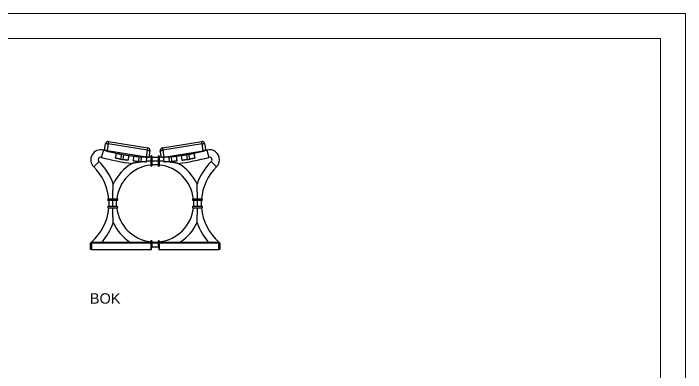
# Model space of a CAD drawing. Header units: millimetres. Extents: x 1249 to 7189, y -2895 to 1305.
# Drawn here: x 4492 to 7189, y -135 to 1305 of the extents above; entities that cross this region are included whole.
import ezdxf

# ---------------------------------------------------------------- set-up
doc = ezdxf.new("R2010")
doc.units = ezdxf.units.MM
doc.layers.add('tabelka', color=155, linetype='Continuous')
doc.layers.add('WYMIAR', color=96, linetype='Continuous')

# ---------------------------------------------------------------- blocks, each defined once
blk = doc.blocks.new('bok')
for p, q in [((383.4, -208.1), (387.8, -180.5)), ((397.7, -182.1), (393.2, -209.7)), ((555.7, -207.5), (397.7, -182.1)), ((399.3, -172.2), (557.2, -197.6)), ((615.3, -197.6), (773.3, -172.2)), ((774.9, -182.1), (616.9, -207.5)), ((779.3, -209.7), (774.9, -182.1)), ((784.8, -180.5), (789.2, -208.1)), ((551.2, -235.1), (393.2, -209.7)), ((551.2, -235.1), (555.7, -207.5)), ((565.5, -209), (561.1, -236.7)), ((611.5, -236.7), (607.1, -209)), ((616.9, -207.5), (621.4, -235.1)), ((621.4, -235.1), (779.3, -209.7)), ((369.2, -236), (370.7, -236.3)), ((427.3, -239.7), (431.3, -220.1)), ((450.9, -223.9), (446.9, -243.5)), ((457.5, -245.3), (460.8, -225.6)), ((480.6, -228.6), (477.3, -248.3)), ((499.3, -251.1), (501.3, -231.2)), ((499.3, -251.1), (501.3, -231.2)), ((521.2, -233.1), (519.2, -253)), ((530.3, -253.9), (531.2, -233.9)), ((551.1, -235.1), (550.3, -255.1)), ((568.8, -232.7), (568.8, -235.7)), ((568.8, -232.7), (568.8, -269.1)), ((573.8, -269.1), (573.8, -232.7)), ((598.8, -232.7), (598.8, -269.1)), ((598.8, -232.7), (598.8, -235.8)), ((603.8, -269.1), (603.8, -232.7)), ((622.3, -255.1), (621.4, -235.1)), ((622.3, -255.1), (621.4, -235.1)), ((641.4, -233.9), (642.3, -253.9)), ((653.4, -253), (651.4, -233.1)), ((651.4, -233.1), (651.4, -233.1)), ((671.3, -231.2), (673.3, -251.1)), ((695.3, -248.3), (692, -228.6)), ((695.3, -248.3), (692, -228.6)), ((711.8, -225.6), (715.1, -245.3)), ((725.7, -243.5), (721.7, -223.9)), ((721.7, -223.9), (721.7, -223.9)), ((741.3, -220.1), (745.3, -239.7)), ((568.8, -266.9), (568.8, -269.1)), ((598.8, -266.4), (598.8, -269.1)), ((434.5, -403.4), (398.1, -403.4)), ((774.5, -403.4), (738.1, -403.4)), ((398.1, -408.4), (434.5, -408.4)), ((738.1, -408.4), (774.5, -408.4)), ((434.5, -433.4), (398.1, -433.4)), ((398.1, -438.4), (434.5, -438.4)), ((774.5, -433.4), (738.1, -433.4)), ((738.1, -438.4), (774.5, -438.4)), ((326.3, -605.9), (326.3, -580.9)), ((326.3, -605.9), (326.3, -580.9)), ((331.3, -579.7), (331.3, -575.9)), ((331.3, -575.9), (568.8, -575.9)), ((331.3, -579.7), (331.3, -605.9)), ((568.8, -579.7), (331.3, -579.7)), ((568.8, -573.3), (568.8, -579.1)), ((568.8, -573.3), (568.8, -574.9)), ((568.8, -579.1), (568.8, -605.3)), ((573.8, -579.1), (573.8, -573.3)), ((573.8, -575.9), (598.8, -575.9)), ((573.8, -595.9), (573.8, -579.1)), ((598.8, -579.7), (573.8, -579.7)), ((598.8, -573.3), (598.8, -579.1)), ((598.8, -573.3), (598.8, -575.4)), ((598.8, -579.1), (598.8, -595.9)), ((601.3, -570.8), (601.4, -570.8)), ((603.8, -579.1), (603.8, -573.3)), ((603.8, -575.9), (841.3, -575.9)), ((603.8, -605.3), (603.8, -579.1)), ((841.3, -579.7), (603.8, -579.7)), ((841.3, -579.7), (841.3, -575.9)), ((841.3, -605.9), (841.3, -579.7)), ((846.3, -580.9), (846.3, -605.9)), ((331.3, -605.9), (326.3, -605.9)), ((331.3, -605.9), (571.3, -605.9)), ((571.3, -604.7), (571.3, -595.9)), ((571.3, -595.9), (573.8, -595.9)), ((571.3, -605.9), (571.3, -604.7)), ((571.3, -605.9), (571.3, -605.9)), ((598.8, -595.9), (573.8, -595.9)), ((598.8, -595.9), (601.3, -595.9)), ((601.3, -595.9), (601.3, -604.7)), ((601.3, -595.9), (601.3, -604.7)), ((601.3, -604.7), (601.3, -605.9)), ((601.3, -604.7), (601.3, -605.9)), ((601.3, -605.9), (601.3, -605.9)), ((601.3, -605.9), (841.3, -605.9)), ((601.3, -605.9), (601.3, -605.9)), ((601.3, -605.9), (601.3, -605.9)), ((846.3, -605.9), (841.3, -605.9))]:
    blk.add_line(p, q)
at = {"flags": 128}
for points in [[(387.8, -180.5), (388, -180.5), (388.6, -180.6), (389.5, -180.7), (390.7, -180.9), (392.2, -181.2), (393.9, -181.4), (395.8, -181.7), (397.7, -182.1)], [(399.3, -172.2), (399.2, -172.4), (399.2, -172.9), (399, -173.8), (398.8, -175.1), (398.6, -176.6), (398.3, -178.3), (398, -180.1), (397.7, -182.1)], [(774.9, -182.1), (774.6, -180.1), (774.3, -178.3), (774, -176.6), (773.8, -175.1), (773.6, -173.8), (773.4, -172.9), (773.3, -172.4), (773.3, -172.2)], [(774.9, -182.1), (776.8, -181.7), (778.7, -181.4), (780.4, -181.2), (781.9, -180.9), (783.1, -180.7), (784, -180.6), (784.6, -180.5), (784.8, -180.5)], [(378.8, -207.4), (378.8, -207.5), (378.6, -208.1), (378.4, -208.9), (378.1, -210), (377.7, -211.4), (377.2, -213.1), (376.7, -214.9), (376.1, -216.9), (375.5, -219.1), (374.9, -221.3), (374.3, -223.5), (373.7, -225.7), (373.1, -227.7), (372.6, -229.7), (372.1, -231.4), (371.6, -233), (371.3, -234.2), (371, -235.2), (370.8, -235.9), (370.7, -236.2), (370.7, -236.3)], [(393.2, -209.7), (391.3, -209.4), (389.5, -209.1), (387.8, -208.8), (386.3, -208.6), (385, -208.4), (384.1, -208.2), (383.6, -208.1), (383.4, -208.1)], [(555.7, -207.5), (556, -205.5), (556.3, -203.7), (556.5, -202), (556.8, -200.5), (557, -199.2), (557.1, -198.3), (557.2, -197.8), (557.2, -197.6)], [(555.7, -207.5), (557.6, -207.8), (559.4, -208.1), (561.1, -208.3), (562.6, -208.6), (563.9, -208.8), (564.8, -208.9), (565.3, -209), (565.5, -209)], [(607.1, -209), (607.3, -209), (607.8, -208.9), (608.7, -208.8), (610, -208.6), (611.4, -208.3), (613.2, -208.1), (615, -207.8), (616.9, -207.5)], [(615.3, -197.6), (615.4, -197.8), (615.5, -198.3), (615.6, -199.2), (615.8, -200.5), (616.1, -202), (616.3, -203.7), (616.6, -205.5), (616.9, -207.5)], [(789.2, -208.1), (789, -208.1), (788.5, -208.2), (787.6, -208.4), (786.3, -208.6), (784.8, -208.8), (783.1, -209.1), (781.3, -209.4), (779.3, -209.7)], [(793.8, -207.4), (793.8, -207.5), (794, -208.1), (794.2, -208.9), (794.5, -210), (794.9, -211.4), (795.4, -213.1), (795.9, -214.9), (796.5, -216.9), (797, -219.1), (797.7, -221.3), (798.3, -223.5), (798.9, -225.7), (799.5, -227.7), (800, -229.7), (800.5, -231.4), (800.9, -233), (801.3, -234.2), (801.6, -235.2), (801.8, -235.9), (801.9, -236.2), (801.9, -236.3)], [(561.1, -236.7), (560.9, -236.7), (560.3, -236.6), (559.4, -236.4), (558.2, -236.2), (556.7, -236), (555, -235.7), (553.1, -235.4), (551.2, -235.1)], [(568.8, -235.7), (568.7, -235.7), (561.3, -235.5)], [(611.3, -235.5), (603.9, -235.7), (603.8, -235.7)], [(621.4, -235.1), (619.5, -235.4), (617.6, -235.7), (615.9, -236), (614.4, -236.2), (613.2, -236.4), (612.3, -236.6), (611.7, -236.7), (611.5, -236.7)], [(340, -274.4), (340.1, -274.3), (340.4, -273.9), (341.1, -273.3), (341.9, -272.4), (342.9, -271.4), (344.1, -270.2), (345.5, -268.8), (346.9, -267.3), (348.5, -265.7), (350.1, -264.1), (351.7, -262.5), (353.3, -260.9), (354.8, -259.3), (356.2, -257.9), (357.5, -256.6), (358.6, -255.5), (359.5, -254.5), (360.2, -253.8), (360.7, -253.3), (361, -253.1), (361, -253)], [(832.6, -274.4), (832.5, -274.3), (832.1, -273.9), (831.5, -273.3), (830.7, -272.4), (829.7, -271.4), (828.5, -270.2), (827.1, -268.8), (825.7, -267.3), (824.1, -265.7), (822.5, -264.1), (820.9, -262.5), (819.3, -260.9), (817.8, -259.3), (816.4, -257.9), (815.1, -256.6), (814, -255.5), (813.1, -254.5), (812.3, -253.8), (811.9, -253.3), (811.6, -253.1), (811.6, -253)], [(431.3, -420.9), (431.5, -413.5), (431.8, -408.4)], [(431.8, -433.4), (431.5, -428.4), (431.3, -420.9)], [(326.3, -580.9), (326.4, -580.7), (326.7, -580.4), (327.1, -580.2), (327.8, -580), (328.5, -579.9), (329.4, -579.8), (330.3, -579.7), (331.3, -579.7)], [(841.3, -579.7), (842.3, -579.7), (843.2, -579.8), (844.1, -579.9), (844.8, -580), (845.5, -580.2), (845.9, -580.4), (846.2, -580.7), (846.3, -580.9)], [(571.3, -605.9), (570.3, -605.8), (569.5, -605.7), (569, -605.5), (568.8, -605.3), (569, -605), (569.5, -604.8), (570.3, -604.7), (571.3, -604.7)], [(601.3, -604.7), (602.3, -604.7), (603.1, -604.8), (603.6, -605), (603.8, -605.3), (603.6, -605.5), (603.1, -605.7), (602.3, -605.8), (601.3, -605.9)]]:
    blk.add_lwpolyline(points, dxfattribs=at)
for centre, radius, start, end in [((397.7, -182.1), 10, 80.864, 170.864), ((774.9, -182.1), 10, 9.136, 99.136), ((368, -245.9), 40, 74.348, 225.4361), ((586.3, 533.1), 769, 254.348, 258.3721), ((555.7, -207.5), 10, 350.864, 80.864), ((616.9, -207.5), 10, 99.136, 189.136), ((586.3, 533.1), 769, 281.6279, 285.652), ((804.6, -245.9), 40, 0, 105.652), ((368, -245.9), 10, 74.348, 180), ((586.3, 533.1), 799, 254.348, 263.3716), ((586.3, 533.1), 769, 259.8623, 260.6077), ((586.3, 533.1), 769, 262.098, 263.6541), ((586.3, 533.1), 769, 265.1443, 265.8897), ((571.3, -232.7), 2.5, 88.178, 180), ((571.3, -232.7), 2.5, 0, 180), ((586.3, 533.1), 769, 269.0686, 270.9313), ((601.3, -232.7), 2.5, 0, 180), ((601.3, -232.7), 2.5, 88.1779, 180), ((586.3, 533.1), 769, 274.1103, 274.8557), ((586.3, 533.1), 769, 276.3458, 277.902), ((586.3, 533.1), 799, 276.6284, 285.652), ((586.3, 533.1), 769, 279.3923, 280.1377), ((804.6, -245.9), 10, 314.5639, 105.652), ((368, -245.9), 10, 180, 225.4361), ((195.7, -420.9), 235.6, 19.1611, 45.4361), ((586.3, -420.9), 185, 119.9058, 155.2881), ((586.3, -420.9), 155, 96.4827, 173.5173), ((582.8, 513.4), 769, 259.8245, 260.6248), ((584.7, 513.2), 769, 265.1102, 265.9418), ((571.3, -269.1), 2.5, 180, 265.1427), ((571.3, -269.1), 2.5, 180, 0), ((586.3, -420.9), 155, 85.3745, 94.6257), ((601.3, -269.1), 2.5, 180, 0), ((601.3, -269.1), 2.5, 180, 276.215), ((586.3, -420.9), 155, 6.4827, 83.5175), ((587.8, 513.2), 769, 274.0582, 274.8898), ((586.3, -420.9), 185, 24.7119, 60.0942), ((589.8, 513.4), 769, 279.3752, 280.1755), ((976.9, -420.9), 235.6, 134.5639, 160.8387), ((804.6, -245.9), 40, 314.5639, 0), ((195.7, -420.9), 205.6, 4.8821, 45.4361), ((976.9, -420.9), 205.6, 134.5639, 175.1179), ((398.1, -405.9), 2.5, 90, 270), ((398.1, -405.9), 2.5, 90, 270), ((434.5, -405.9), 2.5, 270, 90), ((738.1, -405.9), 2.5, 90, 270), ((738.1, -405.9), 2.5, 90, 270), ((774.5, -405.9), 2.5, 270, 90), ((195.7, -420.9), 205.6, 356.5148, 3.4852), ((586.3, -420.9), 155, 355.3743, 4.6257), ((976.9, -420.9), 205.6, 176.5148, 183.4852), ((195.7, -420.9), 205.6, 311.0743, 355.1179), ((398.1, -435.9), 2.5, 90, 270), ((398.1, -435.9), 2.5, 90, 270), ((586.3, -420.9), 155, 186.4827, 263.5171), ((434.5, -435.9), 2.5, 270, 90), ((586.3, -420.9), 155, 276.4825, 353.5173), ((738.1, -435.9), 2.5, 90, 270), ((738.1, -435.9), 2.5, 90, 270), ((976.9, -420.9), 205.6, 184.8821, 228.9254), ((774.5, -435.9), 2.5, 270, 90), ((195.7, -420.9), 235.6, 318.8621, 340.8384), ((586.3, -420.9), 185, 204.7116, 236.9462), ((586.3, -420.9), 185, 303.0536, 335.2882), ((976.9, -420.9), 235.6, 199.1614, 221.1395), ((331.3, -580.9), 5, 90, 180), ((331.3, -580.9), 5, 90, 180), ((571.3, -573.3), 2.5, 90, 180), ((571.3, -573.3), 2.5, 90, 180), ((570.7, -581.5), 3.09, 79.0194, 128.2462), ((571.3, -573.3), 2.5, 0, 90), ((571.9, -581.5), 3.09, 51.7538, 100.9806), ((586.3, -420.9), 155, 265.3742, 269.9949), ((586.3, -420.9), 155, 269.9949, 274.6255), ((601.3, -573.3), 2.5, 90, 180), ((601.3, -573.3), 2.5, 90, 180), ((600.7, -581.5), 3.09, 79.0194, 128.2462), ((601.3, -573.3), 2.5, 0, 90), ((601.9, -581.5), 3.09, 51.7538, 100.9806), ((841.3, -580.9), 5, 0, 90), ((841.3, -580.9), 5, 0, 90)]:
    blk.add_arc(centre, radius, start, end)
for points, knots in [([(446.9, -243.5), (445.8, -243.3), (443.6, -242.9), (440.4, -242.3), (437.4, -241.7), (434.6, -241.2), (432.2, -240.7), (430.2, -240.3), (428.7, -240), (427.5, -239.8), (427.4, -239.7), (427.3, -239.7)], [0, 0, 0, 0, 0.107385, 0.21477, 0.322156, 0.429542, 0.536914, 0.644286, 0.75167, 0.859053, 1, 1, 1, 1]), ([(431.3, -220.1), (431.3, -220.1), (431.5, -220.1), (432.3, -220.3), (433.7, -220.6), (435.5, -221), (437.8, -221.4), (440.5, -221.9), (443.4, -222.5), (446.9, -223.2), (449.5, -223.6), (450.9, -223.9)], [0, 0, 0, 0, 0.107393, 0.214786, 0.322181, 0.429574, 0.536967, 0.644358, 0.751736, 0.859114, 1, 1, 1, 1]), ([(460.8, -225.6), (461.9, -225.8), (464.1, -226.1), (467.4, -226.6), (470.4, -227.1), (473.2, -227.5), (475.6, -227.9), (477.6, -228.2), (479.2, -228.4), (480.3, -228.6), (480.5, -228.6), (480.6, -228.6)], [0, 0, 0, 0, 0.107376, 0.214753, 0.322127, 0.429503, 0.536902, 0.644301, 0.751713, 0.859127, 1, 1, 1, 1]), ([(501.3, -231.2), (501.4, -231.2), (501.5, -231.2), (502.3, -231.3), (503.7, -231.4), (505.6, -231.6), (507.9, -231.9), (510.6, -232.2), (513.6, -232.5), (517.1, -232.8), (519.7, -233), (521.2, -233.1)], [0, 0, 0, 0, 0.107396, 0.214791, 0.322188, 0.429585, 0.536984, 0.644383, 0.751773, 0.859163, 1, 1, 1, 1]), ([(531.2, -233.9), (532.3, -234), (534.5, -234.2), (537.8, -234.4), (540.9, -234.6), (543.7, -234.7), (546.1, -234.8), (548.2, -235), (549.7, -235), (550.9, -235.1), (551, -235.1), (551.1, -235.1)], [0, 0, 0, 0, 0.105865, 0.214799, 0.320663, 0.4296, 0.53544, 0.644348, 0.75019, 0.8591, 1, 1, 1, 1]), ([(621.4, -235.1), (621.5, -235.1), (621.6, -235.1), (622.5, -235), (623.9, -235), (625.7, -234.9), (628.1, -234.8), (630.8, -234.6), (633.8, -234.4), (637.3, -234.2), (639.9, -234), (641.4, -233.9)], [0, 0, 0, 0, 0.105853, 0.214777, 0.32063, 0.429554, 0.535403, 0.644323, 0.750162, 0.85907, 1, 1, 1, 1]), ([(651.4, -233.1), (652.5, -233), (654.7, -232.8), (658, -232.5), (661.1, -232.3), (663.9, -232), (666.3, -231.7), (668.3, -231.5), (669.9, -231.3), (671, -231.2), (671.2, -231.2), (671.3, -231.2)], [0, 0, 0, 0, 0.105839, 0.214748, 0.320588, 0.429496, 0.535337, 0.644248, 0.750109, 0.859038, 1, 1, 1, 1]), ([(692, -228.6), (692.1, -228.6), (692.2, -228.6), (693, -228.5), (694.4, -228.3), (696.3, -228), (698.6, -227.7), (701.2, -227.3), (704.2, -226.8), (707.8, -226.2), (710.3, -225.8), (711.8, -225.6)], [0, 0, 0, 0, 0.105839, 0.214749, 0.320589, 0.429496, 0.53536, 0.644291, 0.75017, 0.85912, 1, 1, 1, 1]), ([(721.7, -223.9), (722.8, -223.7), (725, -223.3), (728.2, -222.7), (731.2, -222.1), (734, -221.6), (736.4, -221.1), (738.4, -220.7), (739.9, -220.4), (741, -220.2), (741.2, -220.1), (741.3, -220.1)], [0, 0, 0, 0, 0.107387, 0.214773, 0.322161, 0.429548, 0.53692, 0.644292, 0.751675, 0.859057, 1, 1, 1, 1]), ([(745.3, -239.7), (745.2, -239.7), (745.1, -239.7), (744.3, -239.9), (742.9, -240.2), (741.1, -240.6), (738.8, -241), (736.1, -241.5), (733.2, -242.1), (729.7, -242.8), (727.1, -243.2), (725.7, -243.5)], [0, 0, 0, 0, 0.107394, 0.214789, 0.322182, 0.429576, 0.536969, 0.644361, 0.751741, 0.85912, 1, 1, 1, 1]), ([(477.3, -248.3), (477.2, -248.3), (477.1, -248.3), (476.3, -248.2), (474.9, -248), (473, -247.7), (470.7, -247.4), (468.1, -247), (465.1, -246.5), (461.6, -246), (459, -245.6), (457.5, -245.3)], [0, 0, 0, 0, 0.105839, 0.214748, 0.320586, 0.429493, 0.535357, 0.644288, 0.750166, 0.859117, 1, 1, 1, 1]), ([(533.2, -254.1), (529.1, -254.7), (522.9, -255.5), (514.7, -256.7), (508.8, -257.7), (504.2, -258.5), (500.9, -259.2), (498.7, -259.6), (496.9, -260), (495.4, -260.3), (494.4, -260.5), (494, -260.6), (494.1, -260.5), (494.1, -260.5)], [0, 0, 0, 0, 0.282437, 0.424921, 0.567327, 0.691042, 0.754134, 0.817151, 0.860925, 0.905524, 0.956426, 0.992784, 1, 1, 1, 1]), ([(519.2, -253), (518.1, -253), (515.9, -252.8), (512.6, -252.5), (509.5, -252.2), (506.7, -251.9), (504.3, -251.6), (502.3, -251.4), (500.7, -251.2), (499.6, -251.1), (499.4, -251.1), (499.3, -251.1)], [0, 0, 0, 0, 0.105839, 0.214747, 0.320586, 0.429494, 0.535336, 0.644247, 0.750108, 0.85904, 1, 1, 1, 1]), ([(550.3, -255.1), (550.2, -255.1), (550.1, -255.1), (549.3, -255), (547.9, -255), (546, -254.9), (543.7, -254.8), (541, -254.6), (538, -254.4), (534.4, -254.2), (531.8, -254), (530.3, -253.9)], [0, 0, 0, 0, 0.105854, 0.214779, 0.320635, 0.42956, 0.53541, 0.644331, 0.750171, 0.85908, 1, 1, 1, 1]), ([(568.8, -251.3), (566.3, -251.4), (560.2, -251.6), (554.1, -252.1), (550.4, -252.4)], [0, 0, 0, 0, 0.404437, 1, 1, 1, 1]), ([(586.3, -250.9), (586.1, -250.9), (585.4, -250.9), (584.1, -250.9), (581.7, -250.9), (578.3, -251), (575.4, -251), (573.8, -251.1)], [0, 0, 0, 0, 0.046641, 0.168764, 0.322072, 0.604596, 1, 1, 1, 1]), ([(598.8, -251.1), (597.1, -251), (594.3, -251), (590.9, -250.9), (588.5, -250.9), (587.2, -250.9), (586.5, -250.9), (586.3, -250.9)], [0, 0, 0, 0, 0.395404, 0.677928, 0.831236, 0.953359, 1, 1, 1, 1]), ([(622.2, -252.4), (618.5, -252.1), (612.4, -251.6), (606.3, -251.4), (603.8, -251.3)], [0, 0, 0, 0, 0.595563, 1, 1, 1, 1]), ([(642.3, -253.9), (641.2, -254), (638.9, -254.2), (635.7, -254.4), (632.6, -254.5), (629.8, -254.7), (627.3, -254.8), (625.3, -254.9), (623.7, -255), (622.6, -255.1), (622.4, -255.1), (622.3, -255.1)], [0, 0, 0, 0, 0.105862, 0.214793, 0.320656, 0.42959, 0.535429, 0.644337, 0.75018, 0.859093, 1, 1, 1, 1]), ([(678.5, -260.5), (678.5, -260.5), (678.6, -260.6), (678.2, -260.5), (677.2, -260.3), (675.7, -260), (673.9, -259.6), (671.7, -259.2), (668.4, -258.6), (663.8, -257.7), (658, -256.7), (649.8, -255.5), (643.5, -254.7), (639.3, -254.1)], [0, 0, 0, 0, 0.007212, 0.043571, 0.094473, 0.138127, 0.182848, 0.244461, 0.306144, 0.432671, 0.573635, 0.714675, 1, 1, 1, 1]), ([(673.3, -251.1), (673.2, -251.1), (673.1, -251.1), (672.3, -251.2), (670.9, -251.4), (669, -251.6), (666.7, -251.8), (664, -252.1), (661, -252.4), (657.5, -252.7), (654.9, -252.9), (653.4, -253)], [0, 0, 0, 0, 0.107396, 0.214792, 0.322187, 0.429584, 0.536983, 0.644383, 0.751774, 0.859165, 1, 1, 1, 1]), ([(715.1, -245.3), (714, -245.5), (711.8, -245.9), (708.5, -246.4), (705.5, -246.8), (702.7, -247.3), (700.3, -247.6), (698.2, -247.9), (696.7, -248.1), (695.6, -248.3), (695.4, -248.3), (695.3, -248.3)], [0, 0, 0, 0, 0.105842, 0.214755, 0.320597, 0.429508, 0.535372, 0.644308, 0.750185, 0.859135, 1, 1, 1, 1]), ([(416.4, -403.4), (416.4, -402.4), (416.5, -398.3), (416.6, -391.1), (416.8, -382.7), (417, -375.2), (417.2, -368.4), (417.4, -361.7), (417.7, -356), (417.9, -351.4), (418, -348.5), (418.1, -346.4), (418.2, -344.9), (418.2, -343.8), (418.2, -343.6), (418.2, -343.6)], [0, 0, 0, 0, 0.045915, 0.188373, 0.330895, 0.434552, 0.538186, 0.64341, 0.748483, 0.809587, 0.871697, 0.901807, 0.932533, 0.970521, 1, 1, 1, 1]), ([(756.2, -403.4), (756.2, -402.4), (756.1, -398.3), (756, -391.1), (755.8, -382.7), (755.6, -375.2), (755.4, -368.4), (755.1, -361.7), (754.9, -356), (754.7, -351.4), (754.6, -348.5), (754.5, -346.4), (754.4, -344.9), (754.4, -343.8), (754.4, -343.6), (754.4, -343.6)], [0, 0, 0, 0, 0.045912, 0.188362, 0.330876, 0.434527, 0.538155, 0.643373, 0.748441, 0.809541, 0.871647, 0.901756, 0.932481, 0.970466, 1, 1, 1, 1]), ([(416.3, -420.9), (416.3, -420.7), (416.3, -419.7), (416.3, -417.9), (416.3, -414.5), (416.3, -411.3), (416.3, -409), (416.4, -408.4)], [0, 0, 0, 0, 0.046647, 0.230627, 0.447775, 0.860857, 1, 1, 1, 1]), ([(416.4, -433.4), (416.3, -432.8), (416.3, -430.5), (416.3, -427.3), (416.3, -423.9), (416.3, -422.1), (416.3, -421.1), (416.3, -420.9)], [0, 0, 0, 0, 0.139143, 0.552225, 0.769373, 0.953353, 1, 1, 1, 1]), ([(756.3, -420.9), (756.3, -420.7), (756.3, -419.7), (756.3, -417.9), (756.3, -414.5), (756.3, -411.3), (756.2, -409), (756.2, -408.4)], [0, 0, 0, 0, 0.046647, 0.230627, 0.447775, 0.860857, 1, 1, 1, 1]), ([(756.2, -433.4), (756.2, -432.8), (756.3, -430.5), (756.3, -427.3), (756.3, -423.9), (756.3, -422.1), (756.3, -421.1), (756.3, -420.9)], [0, 0, 0, 0, 0.139143, 0.552225, 0.769373, 0.953353, 1, 1, 1, 1]), ([(418.2, -498.2), (418.2, -498.2), (418.2, -498), (418.2, -496.9), (418.1, -495.4), (418, -493.3), (417.9, -490.4), (417.7, -485.9), (417.5, -480.2), (417.2, -473.5), (417, -466.8), (416.8, -459.1), (416.6, -450.7), (416.5, -443.5), (416.4, -439.4), (416.4, -438.4)], [0, 0, 0, 0, 0.029513, 0.067498, 0.09753, 0.128333, 0.189256, 0.251544, 0.354697, 0.457991, 0.563542, 0.669118, 0.811555, 0.954087, 1, 1, 1, 1]), ([(754.4, -498.2), (754.4, -498.2), (754.4, -498), (754.4, -496.9), (754.5, -495.4), (754.6, -493.3), (754.7, -490.4), (754.9, -485.9), (755.1, -480.2), (755.4, -473.5), (755.6, -466.8), (755.8, -459.1), (756, -450.7), (756.1, -443.5), (756.2, -439.4), (756.2, -438.4)], [0, 0, 0, 0, 0.029437, 0.067426, 0.09746, 0.128265, 0.189193, 0.251486, 0.354646, 0.457949, 0.563508, 0.669092, 0.81154, 0.954084, 1, 1, 1, 1])]:
    blk.add_open_spline(points, degree=3, knots=knots)

msp = doc.modelspace()

# ---------------------------------------------------------------- linework, layer by layer
at = {"layer": 'tabelka', "lineweight": 5}
for points in [[(1249.09, 1304.52), (7189.09, 1304.52), (7189.09, -2895.48), (1249.09, -2895.48)], [(1349.09, 1204.52), (7089.09, 1204.52), (7089.09, -2795.48), (1349.09, -2795.48)]]:
    msp.add_lwpolyline(points, close=True, dxfattribs=at)

# ---------------------------------------------------------------- block references
msp.add_blockref('bok', (4474.4, 963.82))

# ---------------------------------------------------------------- texts
at = {"layer": 'WYMIAR', "insert": (4798.94, 182.59), "char_height": 41.5951, "width": 196.5247, "attachment_point": 1}
msp.add_mtext('{\\f@Arial Unicode MS|b0|i0|c238|p34;BOK}', dxfattribs=at)

doc.saveas('drawing.dxf')
